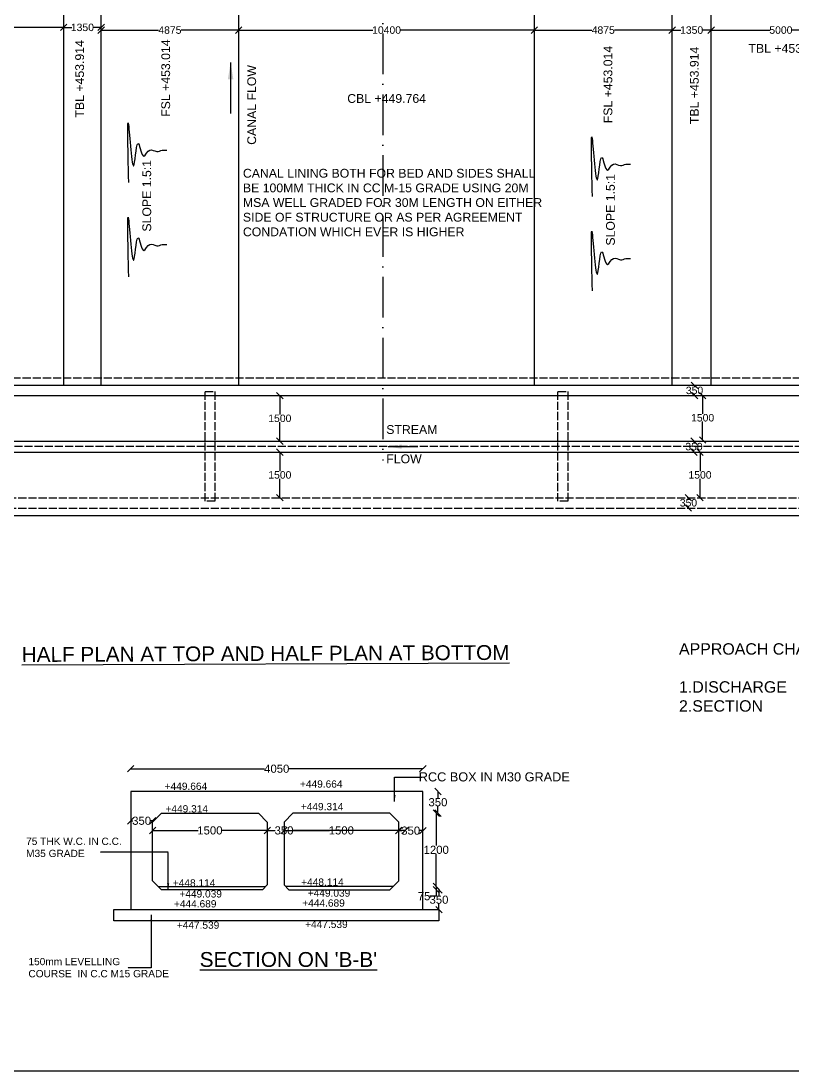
# Model space of a CAD drawing. Header units: millimetres. Extents: x 5124 to 6568637, y 2311 to 91879094.
# Drawn here: x 3718345 to 3729757, y 45930924 to 45946459 of the extents above; entities that cross this region are included whole.
import ezdxf

# ---------------------------------------------------------------- set-up
doc = ezdxf.new("R2010")
doc.units = ezdxf.units.MM
doc.header["$MEASUREMENT"] = 0
doc.linetypes.add('ACAD_ISO02W100', pattern=[15, 12, -3])
doc.linetypes.add('ACAD_ISO10W100', pattern=[18, 12, -3, 0, -3])
for name, color, linetype in [('DIMENSION', 7, 'Continuous'), ('DRAWING', 7, 'Continuous'), ('TEXT', 7, 'Continuous')]:
    doc.layers.add(name, color=color, linetype=linetype)
doc.styles.get("Standard").update_dxf_attribs({"font": 'arial.ttf', "height": 110})
doc.dimstyles.get("Standard").update_dxf_attribs({"dimtxt": 200, "dimasz": 110, "dimexe": 0.18, "dimexo": 0.0625, "dimgap": 0.09, "dimtad": 0, "dimtih": 1, "dimtoh": 1, "dimdec": 0, "dimzin": 0, "dimdsep": 46, "dimtxsty": 'Standard', "dimblk": 'OBLIQUE', "dimcen": 0.09, "dimse1": 1, "dimse2": 1, "dimadec": 0, "dimazin": 0, "dimtfac": 1, "dimtdec": 0, "dimtofl": 0, "dimtmove": 0, "dimatfit": 3, "dimfxl": 1, "dimtolj": 1, "dimtzin": 0, "dimarcsym": 0})

# ---------------------------------------------------------------- blocks, each defined once
blk = doc.blocks.new('_Oblique')
at = {"color": 0, "linetype": 'ByBlock', "lineweight": -2}
blk.add_line((-0.5, -0.5), (0.5, 0.5), dxfattribs=at)
blk = doc.blocks.new('*D73')
at = {"layer": 'Defpoints', "color": 0, "transparency": 16777216}
for p in [(3724292, 45935396), (3719968, 45935060), (3724292, 45935060)]:
    blk.add_point(p, dxfattribs=at)
at = {"layer": 'DIMENSION', "color": 0, "lineweight": -2, "transparency": 16777216}
for p, q in [((3719968, 45935396), (3721948, 45935396)), ((3724292, 45935396), (3722311, 45935396))]:
    blk.add_line(p, q, dxfattribs=at)
at = {"layer": 'DIMENSION', "color": 0, "lineweight": -2, "transparency": 16777216, "xscale": 95, "yscale": 95, "zscale": 95, "rotation": 180}
blk.add_blockref('_Oblique', (3719968, 45935396), dxfattribs=at)
at = {"layer": 'DIMENSION', "color": 0, "lineweight": -2, "transparency": 16777216, "xscale": 95, "yscale": 95, "zscale": 95}
blk.add_blockref('_Oblique', (3724292, 45935396), dxfattribs=at)
at = {"layer": 'DIMENSION', "color": 0, "transparency": 16777216, "insert": (3722130, 45935396), "char_height": 120, "attachment_point": 5}
blk.add_mtext('\\A1;4050', dxfattribs=at)
blk = doc.blocks.new('*D74')
at = {"layer": 'Defpoints', "color": 0, "transparency": 16777216}
for p in [(3719968, 45934626), (3719968, 45934626), (3720293, 45934626)]:
    blk.add_point(p, dxfattribs=at)
at = {"layer": 'DIMENSION', "color": 0, "lineweight": -2, "transparency": 16777216}
for p, q in [((3719968, 45934626), (3719998, 45934626)), ((3720293, 45934626), (3720263, 45934626))]:
    blk.add_line(p, q, dxfattribs=at)
at = {"layer": 'DIMENSION', "color": 0, "lineweight": -2, "transparency": 16777216, "xscale": 95, "yscale": 95, "zscale": 95, "rotation": 180}
blk.add_blockref('_Oblique', (3719968, 45934626), dxfattribs=at)
at = {"layer": 'DIMENSION', "color": 0, "lineweight": -2, "transparency": 16777216, "xscale": 95, "yscale": 95, "zscale": 95}
blk.add_blockref('_Oblique', (3720293, 45934626), dxfattribs=at)
at = {"layer": 'DIMENSION', "color": 0, "transparency": 16777216, "insert": (3720130, 45934626), "char_height": 120, "attachment_point": 5}
blk.add_mtext('\\A1;350', dxfattribs=at)
blk = doc.blocks.new('*D71')
at = {"layer": 'Defpoints', "color": 0, "transparency": 16777216}
for p in [(3721990, 45935839), (3720293, 45934483), (3721990, 45934483)]:
    blk.add_point(p, dxfattribs=at)
at = {"layer": 'DIMENSION', "color": 0, "lineweight": -2, "transparency": 16777216}
for p, q in [((3720293, 45934483), (3720968, 45934483)), ((3721990, 45934483), (3721315, 45934483))]:
    blk.add_line(p, q, dxfattribs=at)
at = {"layer": 'DIMENSION', "color": 0, "lineweight": -2, "transparency": 16777216, "xscale": 95, "yscale": 95, "zscale": 95, "rotation": 180}
blk.add_blockref('_Oblique', (3720293, 45934483), dxfattribs=at)
at = {"layer": 'DIMENSION', "color": 0, "lineweight": -2, "transparency": 16777216, "xscale": 95, "yscale": 95, "zscale": 95}
blk.add_blockref('_Oblique', (3721990, 45934483), dxfattribs=at)
at = {"layer": 'DIMENSION', "color": 0, "transparency": 16777216, "insert": (3721141, 45934483), "char_height": 120, "attachment_point": 5}
blk.add_mtext('\\A1;1500', dxfattribs=at)
blk = doc.blocks.new('*D75')
at = {"layer": 'Defpoints', "color": 0, "transparency": 16777216}
for p in [(3724031, 45935744), (3721990, 45934483), (3724031, 45934483)]:
    blk.add_point(p, dxfattribs=at)
at = {"layer": 'DIMENSION', "color": 0, "lineweight": -2, "transparency": 16777216}
for p, q in [((3721990, 45934483), (3722105, 45934483)), ((3724031, 45934483), (3722370, 45934483))]:
    blk.add_line(p, q, dxfattribs=at)
at = {"layer": 'DIMENSION', "color": 0, "lineweight": -2, "transparency": 16777216, "xscale": 95, "yscale": 95, "zscale": 95, "rotation": 180}
blk.add_blockref('_Oblique', (3721990, 45934483), dxfattribs=at)
at = {"layer": 'DIMENSION', "color": 0, "lineweight": -2, "transparency": 16777216, "xscale": 95, "yscale": 95, "zscale": 95}
blk.add_blockref('_Oblique', (3724031, 45934483), dxfattribs=at)
at = {"layer": 'DIMENSION', "color": 0, "transparency": 16777216, "insert": (3722238, 45934483), "char_height": 120, "attachment_point": 5}
blk.add_mtext('\\A1;350', dxfattribs=at)
blk = doc.blocks.new('*D72')
at = {"layer": 'Defpoints', "color": 0, "transparency": 16777216}
for p in [(3723935, 45935857), (3722238, 45934483), (3723935, 45934483)]:
    blk.add_point(p, dxfattribs=at)
at = {"layer": 'DIMENSION', "color": 0, "lineweight": -2, "transparency": 16777216}
for p, q in [((3722238, 45934483), (3722913, 45934483)), ((3723935, 45934483), (3723260, 45934483))]:
    blk.add_line(p, q, dxfattribs=at)
at = {"layer": 'DIMENSION', "color": 0, "lineweight": -2, "transparency": 16777216, "xscale": 95, "yscale": 95, "zscale": 95, "rotation": 180}
blk.add_blockref('_Oblique', (3722238, 45934483), dxfattribs=at)
at = {"layer": 'DIMENSION', "color": 0, "lineweight": -2, "transparency": 16777216, "xscale": 95, "yscale": 95, "zscale": 95}
blk.add_blockref('_Oblique', (3723935, 45934483), dxfattribs=at)
at = {"layer": 'DIMENSION', "color": 0, "transparency": 16777216, "insert": (3723086, 45934483), "char_height": 120, "attachment_point": 5}
blk.add_mtext('\\A1;1500', dxfattribs=at)
blk = doc.blocks.new('*D76')
at = {"layer": 'Defpoints', "color": 0, "transparency": 16777216}
for p in [(3724292, 45935804), (3723935, 45934483), (3724292, 45934480)]:
    blk.add_point(p, dxfattribs=at)
at = {"layer": 'DIMENSION', "color": 0, "lineweight": -2, "transparency": 16777216}
for p, q in [((3723935, 45934480), (3723981, 45934480)), ((3724292, 45934480), (3724246, 45934480))]:
    blk.add_line(p, q, dxfattribs=at)
at = {"layer": 'DIMENSION', "color": 0, "lineweight": -2, "transparency": 16777216, "xscale": 95, "yscale": 95, "zscale": 95, "rotation": 180}
blk.add_blockref('_Oblique', (3723935, 45934480), dxfattribs=at)
at = {"layer": 'DIMENSION', "color": 0, "lineweight": -2, "transparency": 16777216, "xscale": 95, "yscale": 95, "zscale": 95}
blk.add_blockref('_Oblique', (3724292, 45934480), dxfattribs=at)
at = {"layer": 'DIMENSION', "color": 0, "transparency": 16777216, "insert": (3724113, 45934480), "char_height": 120, "attachment_point": 5}
blk.add_mtext('\\A1;350', dxfattribs=at)
blk = doc.blocks.new('*D77')
at = {"layer": 'Defpoints', "color": 0, "transparency": 16777216}
for p in [(3723803, 45934739), (3723852, 45933654), (3724491, 45933654)]:
    blk.add_point(p, dxfattribs=at)
at = {"layer": 'DIMENSION', "color": 0, "lineweight": -2, "transparency": 16777216}
for p, q in [((3724491, 45934739), (3724491, 45934258)), ((3724491, 45933654), (3724491, 45934135))]:
    blk.add_line(p, q, dxfattribs=at)
at = {"layer": 'DIMENSION', "color": 0, "lineweight": -2, "transparency": 16777216, "xscale": 95, "yscale": 95, "zscale": 95}
for p, rotation in [((3724491, 45934739), 90), ((3724491, 45933654), 270)]:
    blk.add_blockref('_Oblique', p, dxfattribs=dict(at, rotation=rotation))
at = {"layer": 'DIMENSION', "color": 0, "transparency": 16777216, "insert": (3724491, 45934196), "char_height": 120, "attachment_point": 5}
blk.add_mtext('\\A1;1200', dxfattribs=at)
blk = doc.blocks.new('*D78')
at = {"layer": 'Defpoints', "color": 0, "transparency": 16777216}
for p in [(3723803, 45933605), (3723852, 45933654), (3724492, 45933605)]:
    blk.add_point(p, dxfattribs=at)
at = {"layer": 'DIMENSION', "color": 0, "lineweight": -2, "transparency": 16777216}
for p, q in [((3724492, 45933654), (3724492, 45933605)), ((3724492, 45933605), (3724492, 45933510)), ((3724492, 45933510), (3724397, 45933510))]:
    blk.add_line(p, q, dxfattribs=at)
at = {"layer": 'DIMENSION', "color": 0, "lineweight": -2, "transparency": 16777216, "xscale": 95, "yscale": 95, "zscale": 95}
for p, rotation in [((3724492, 45933654), 90), ((3724492, 45933605), 270)]:
    blk.add_blockref('_Oblique', p, dxfattribs=dict(at, rotation=rotation))
at = {"layer": 'DIMENSION', "color": 0, "transparency": 16777216, "insert": (3724311, 45933510), "char_height": 120, "attachment_point": 5}
blk.add_mtext('\\A1;75', dxfattribs=at)
blk = doc.blocks.new('*D79')
at = {"layer": 'Defpoints', "color": 0, "linetype": 'Continuous', "transparency": 16777216}
for p in [(3723803, 45935060), (3724516, 45935060), (3723803, 45934739)]:
    blk.add_point(p, dxfattribs=at)
at = {"layer": 'DRAWING', "color": 0, "linetype": 'Continuous', "lineweight": -2, "transparency": 16777216}
for p, q in [((3724516, 45935060), (3724516, 45934961)), ((3724516, 45934739), (3724516, 45934838))]:
    blk.add_line(p, q, dxfattribs=at)
at = {"layer": 'DRAWING', "color": 0, "linetype": 'Continuous', "lineweight": -2, "transparency": 16777216, "xscale": 95, "yscale": 95, "zscale": 95}
for p, rotation in [((3724516, 45935060), 90), ((3724516, 45934739), 270)]:
    blk.add_blockref('_Oblique', p, dxfattribs=dict(at, rotation=rotation))
at = {"layer": 'DRAWING', "color": 0, "linetype": 'Continuous', "transparency": 16777216, "insert": (3724516, 45934900), "char_height": 120, "attachment_point": 5}
blk.add_mtext('\\A1;350', dxfattribs=at)
blk = doc.blocks.new('*D80')
at = {"layer": 'Defpoints', "color": 0, "linetype": 'Continuous', "transparency": 16777216}
for p in [(3723803, 45933605), (3723803, 45933311), (3724531, 45933311)]:
    blk.add_point(p, dxfattribs=at)
at = {"layer": 'DRAWING', "color": 0, "linetype": 'Continuous', "lineweight": -2, "transparency": 16777216}
for p, q in [((3724531, 45933605), (3724531, 45933519)), ((3724531, 45933311), (3724531, 45933397))]:
    blk.add_line(p, q, dxfattribs=at)
at = {"layer": 'DRAWING', "color": 0, "linetype": 'Continuous', "lineweight": -2, "transparency": 16777216, "xscale": 95, "yscale": 95, "zscale": 95}
for p, rotation in [((3724531, 45933605), 90), ((3724531, 45933311), 270)]:
    blk.add_blockref('_Oblique', p, dxfattribs=dict(at, rotation=rotation))
at = {"layer": 'DRAWING', "color": 0, "linetype": 'Continuous', "transparency": 16777216, "insert": (3724531, 45933458), "char_height": 120, "attachment_point": 5}
blk.add_mtext('\\A1;350', dxfattribs=at)
blk = doc.blocks.new('*D143')
at = {"layer": 'Defpoints', "color": 0, "linetype": 'Continuous', "transparency": 16777216}
for p in [(3722176, 45940917), (3722176, 45940917), (3722176, 45940243)]:
    blk.add_point(p, dxfattribs=at)
at = {"layer": 'DIMENSION', "color": 0, "linetype": 'Continuous', "lineweight": -2, "transparency": 16777216}
for p, q in [((3722176, 45940917), (3722176, 45940636)), ((3722176, 45940243), (3722176, 45940523))]:
    blk.add_line(p, q, dxfattribs=at)
at = {"layer": 'DIMENSION', "color": 0, "linetype": 'Continuous', "lineweight": -2, "transparency": 16777216, "xscale": 95, "yscale": 95, "zscale": 95}
for p, rotation in [((3722176, 45940917), 90), ((3722176, 45940243), 270)]:
    blk.add_blockref('_Oblique', p, dxfattribs=dict(at, rotation=rotation))
at = {"layer": 'DIMENSION', "color": 0, "linetype": 'Continuous', "transparency": 16777216, "insert": (3722176, 45940580), "char_height": 110, "attachment_point": 5}
blk.add_mtext('\\A1;1500', dxfattribs=at)
blk = doc.blocks.new('*D144')
at = {"layer": 'Defpoints', "color": 0, "linetype": 'Continuous', "transparency": 16777216}
for p in [(3722176, 45940080), (3722176, 45939406), (3722176, 45939406)]:
    blk.add_point(p, dxfattribs=at)
at = {"layer": 'DIMENSION', "color": 0, "linetype": 'Continuous', "lineweight": -2, "transparency": 16777216}
for p, q in [((3722176, 45940080), (3722176, 45939800)), ((3722176, 45939406), (3722176, 45939687))]:
    blk.add_line(p, q, dxfattribs=at)
at = {"layer": 'DIMENSION', "color": 0, "linetype": 'Continuous', "lineweight": -2, "transparency": 16777216, "xscale": 95, "yscale": 95, "zscale": 95}
for p, rotation in [((3722176, 45940080), 90), ((3722176, 45939406), 270)]:
    blk.add_blockref('_Oblique', p, dxfattribs=dict(at, rotation=rotation))
at = {"layer": 'DIMENSION', "color": 0, "linetype": 'Continuous', "transparency": 16777216, "insert": (3722176, 45939743), "char_height": 110, "attachment_point": 5}
blk.add_mtext('\\A1;1500', dxfattribs=at)
blk = doc.blocks.new('*D145')
at = {"layer": 'Defpoints', "color": 0, "linetype": 'Continuous', "transparency": 16777216}
for p in [(3728314, 45941070), (3728358, 45941070), (3728358, 45940917)]:
    blk.add_point(p, dxfattribs=at)
at = {"layer": 'DIMENSION', "color": 0, "linetype": 'Continuous', "lineweight": -2, "transparency": 16777216}
for p, q in [((3728314, 45941070), (3728314, 45941049)), ((3728314, 45940917), (3728314, 45940937))]:
    blk.add_line(p, q, dxfattribs=at)
at = {"layer": 'DIMENSION', "color": 0, "linetype": 'Continuous', "lineweight": -2, "transparency": 16777216, "xscale": 95, "yscale": 95, "zscale": 95}
for p, rotation in [((3728314, 45941070), 90), ((3728314, 45940917), 270)]:
    blk.add_blockref('_Oblique', p, dxfattribs=dict(at, rotation=rotation))
at = {"layer": 'DIMENSION', "color": 0, "linetype": 'Continuous', "transparency": 16777216, "insert": (3728314, 45940993), "char_height": 110, "attachment_point": 5}
blk.add_mtext('\\A1;350', dxfattribs=at)
blk = doc.blocks.new('*D146')
at = {"layer": 'Defpoints', "color": 0, "linetype": 'Continuous', "transparency": 16777216}
for p in [(3728436, 45940917), (3728434, 45940260), (3728435, 45940260)]:
    blk.add_point(p, dxfattribs=at)
at = {"layer": 'DIMENSION', "color": 0, "linetype": 'Continuous', "lineweight": -2, "transparency": 16777216}
for p, q in [((3728434, 45940917), (3728434, 45940645)), ((3728434, 45940260), (3728434, 45940532))]:
    blk.add_line(p, q, dxfattribs=at)
at = {"layer": 'DIMENSION', "color": 0, "linetype": 'Continuous', "lineweight": -2, "transparency": 16777216, "xscale": 95, "yscale": 95, "zscale": 95}
for p, rotation in [((3728434, 45940917), 90), ((3728434, 45940260), 270)]:
    blk.add_blockref('_Oblique', p, dxfattribs=dict(at, rotation=rotation))
at = {"layer": 'DIMENSION', "color": 0, "linetype": 'Continuous', "transparency": 16777216, "insert": (3728434, 45940588), "char_height": 110, "attachment_point": 5}
blk.add_mtext('\\A1;1500', dxfattribs=at)
blk = doc.blocks.new('*D147')
at = {"layer": 'Defpoints', "color": 0, "linetype": 'Continuous', "transparency": 16777216}
for p in [(3728306, 45940243), (3728306, 45940243), (3728306, 45940080)]:
    blk.add_point(p, dxfattribs=at)
at = {"layer": 'DIMENSION', "color": 0, "linetype": 'Continuous', "lineweight": -2, "transparency": 16777216}
for p, q in [((3728306, 45940243), (3728306, 45940218)), ((3728306, 45940080), (3728306, 45940105))]:
    blk.add_line(p, q, dxfattribs=at)
at = {"layer": 'DIMENSION', "color": 0, "linetype": 'Continuous', "lineweight": -2, "transparency": 16777216, "xscale": 95, "yscale": 95, "zscale": 95}
for p, rotation in [((3728306, 45940243), 90), ((3728306, 45940080), 270)]:
    blk.add_blockref('_Oblique', p, dxfattribs=dict(at, rotation=rotation))
at = {"layer": 'DIMENSION', "color": 0, "linetype": 'Continuous', "transparency": 16777216, "insert": (3728306, 45940162), "char_height": 110, "attachment_point": 5}
blk.add_mtext('\\A1;350', dxfattribs=at)
blk = doc.blocks.new('*D148')
at = {"layer": 'Defpoints', "color": 0, "linetype": 'Continuous', "transparency": 16777216}
for p in [(3728409, 45940080), (3728395, 45939406), (3728437, 45939406)]:
    blk.add_point(p, dxfattribs=at)
at = {"layer": 'DIMENSION', "color": 0, "linetype": 'Continuous', "lineweight": -2, "transparency": 16777216}
for p, q in [((3728395, 45940080), (3728395, 45939800)), ((3728395, 45939406), (3728395, 45939687))]:
    blk.add_line(p, q, dxfattribs=at)
at = {"layer": 'DIMENSION', "color": 0, "linetype": 'Continuous', "lineweight": -2, "transparency": 16777216, "xscale": 95, "yscale": 95, "zscale": 95}
for p, rotation in [((3728395, 45940080), 90), ((3728395, 45939406), 270)]:
    blk.add_blockref('_Oblique', p, dxfattribs=dict(at, rotation=rotation))
at = {"layer": 'DIMENSION', "color": 0, "linetype": 'Continuous', "transparency": 16777216, "insert": (3728395, 45939743), "char_height": 110, "attachment_point": 5}
blk.add_mtext('\\A1;1500', dxfattribs=at)
blk = doc.blocks.new('*D149')
at = {"layer": 'Defpoints', "color": 0, "linetype": 'Continuous', "transparency": 16777216}
for p in [(3728224, 45939406), (3728224, 45939406), (3728224, 45939253)]:
    blk.add_point(p, dxfattribs=at)
at = {"layer": 'DIMENSION', "color": 0, "linetype": 'Continuous', "lineweight": -2, "transparency": 16777216}
for p, q in [((3728224, 45939406), (3728224, 45939386)), ((3728224, 45939253), (3728224, 45939274))]:
    blk.add_line(p, q, dxfattribs=at)
at = {"layer": 'DIMENSION', "color": 0, "linetype": 'Continuous', "lineweight": -2, "transparency": 16777216, "xscale": 95, "yscale": 95, "zscale": 95}
for p, rotation in [((3728224, 45939406), 90), ((3728224, 45939253), 270)]:
    blk.add_blockref('_Oblique', p, dxfattribs=dict(at, rotation=rotation))
at = {"layer": 'DIMENSION', "color": 0, "linetype": 'Continuous', "transparency": 16777216, "insert": (3728224, 45939330), "char_height": 110, "attachment_point": 5}
blk.add_mtext('\\A1;350', dxfattribs=at)
blk = doc.blocks.new('*D205')
at = {"layer": 'Defpoints', "color": 0, "linetype": 'Continuous', "transparency": 16777216}
for p in [(3715631, 45946364), (3718977, 45946364), (3718977, 45946364)]:
    blk.add_point(p, dxfattribs=at)
at = {"layer": 'DIMENSION', "color": 0, "linetype": 'Continuous', "lineweight": -2, "transparency": 16777216}
for p, q in [((3715631, 45946364), (3717140, 45946364)), ((3718977, 45946364), (3717469, 45946364))]:
    blk.add_line(p, q, dxfattribs=at)
at = {"layer": 'DIMENSION', "color": 0, "linetype": 'Continuous', "lineweight": -2, "transparency": 16777216, "xscale": 95, "yscale": 95, "zscale": 95, "rotation": 180}
blk.add_blockref('_Oblique', (3715631, 45946364), dxfattribs=at)
at = {"layer": 'DIMENSION', "color": 0, "linetype": 'Continuous', "lineweight": -2, "transparency": 16777216, "xscale": 95, "yscale": 95, "zscale": 95}
blk.add_blockref('_Oblique', (3718977, 45946364), dxfattribs=at)
at = {"layer": 'DIMENSION', "color": 0, "linetype": 'Continuous', "transparency": 16777216, "insert": (3717304, 45946364), "char_height": 110, "attachment_point": 5}
blk.add_mtext('\\A1;8925', dxfattribs=at)
blk = doc.blocks.new('*D206')
at = {"layer": 'Defpoints', "color": 0, "linetype": 'Continuous', "transparency": 16777216}
for p in [(3718977, 45946364), (3719531, 45946364), (3719531, 45946364)]:
    blk.add_point(p, dxfattribs=at)
at = {"layer": 'DIMENSION', "color": 0, "linetype": 'Continuous', "lineweight": -2, "transparency": 16777216}
for p, q in [((3718977, 45946364), (3719095, 45946364)), ((3719531, 45946364), (3719413, 45946364))]:
    blk.add_line(p, q, dxfattribs=at)
at = {"layer": 'DIMENSION', "color": 0, "linetype": 'Continuous', "lineweight": -2, "transparency": 16777216, "xscale": 95, "yscale": 95, "zscale": 95, "rotation": 180}
blk.add_blockref('_Oblique', (3718977, 45946364), dxfattribs=at)
at = {"layer": 'DIMENSION', "color": 0, "linetype": 'Continuous', "lineweight": -2, "transparency": 16777216, "xscale": 95, "yscale": 95, "zscale": 95}
blk.add_blockref('_Oblique', (3719531, 45946364), dxfattribs=at)
at = {"layer": 'DIMENSION', "color": 0, "linetype": 'Continuous', "transparency": 16777216, "insert": (3719254, 45946364), "char_height": 110, "attachment_point": 5}
blk.add_mtext('\\A1;1350', dxfattribs=at)
blk = doc.blocks.new('*D208')
at = {"layer": 'Defpoints', "color": 0, "linetype": 'Continuous', "transparency": 16777216}
for p in [(3719531, 45946364), (3721567, 45946364), (3721567, 45946324)]:
    blk.add_point(p, dxfattribs=at)
at = {"layer": 'DIMENSION', "color": 0, "linetype": 'Continuous', "lineweight": -2, "transparency": 16777216}
for p, q in [((3719531, 45946324), (3720382, 45946324)), ((3721567, 45946324), (3720716, 45946324))]:
    blk.add_line(p, q, dxfattribs=at)
at = {"layer": 'DIMENSION', "color": 0, "linetype": 'Continuous', "lineweight": -2, "transparency": 16777216, "xscale": 95, "yscale": 95, "zscale": 95, "rotation": 180}
blk.add_blockref('_Oblique', (3719531, 45946324), dxfattribs=at)
at = {"layer": 'DIMENSION', "color": 0, "linetype": 'Continuous', "lineweight": -2, "transparency": 16777216, "xscale": 95, "yscale": 95, "zscale": 95}
blk.add_blockref('_Oblique', (3721567, 45946324), dxfattribs=at)
at = {"layer": 'DIMENSION', "color": 0, "linetype": 'Continuous', "transparency": 16777216, "insert": (3720549, 45946324), "char_height": 110, "attachment_point": 5}
blk.add_mtext('\\A1;4875', dxfattribs=at)
blk = doc.blocks.new('*D209')
at = {"layer": 'Defpoints', "color": 0, "linetype": 'Continuous', "transparency": 16777216}
for p in [(3721567, 45946324), (3725944, 45946324), (3725944, 45946324)]:
    blk.add_point(p, dxfattribs=at)
at = {"layer": 'DIMENSION', "color": 0, "linetype": 'Continuous', "lineweight": -2, "transparency": 16777216}
for p, q in [((3721567, 45946324), (3723554, 45946324)), ((3725944, 45946324), (3723957, 45946324))]:
    blk.add_line(p, q, dxfattribs=at)
at = {"layer": 'DIMENSION', "color": 0, "linetype": 'Continuous', "lineweight": -2, "transparency": 16777216, "xscale": 95, "yscale": 95, "zscale": 95, "rotation": 180}
blk.add_blockref('_Oblique', (3721567, 45946324), dxfattribs=at)
at = {"layer": 'DIMENSION', "color": 0, "linetype": 'Continuous', "lineweight": -2, "transparency": 16777216, "xscale": 95, "yscale": 95, "zscale": 95}
blk.add_blockref('_Oblique', (3725944, 45946324), dxfattribs=at)
at = {"layer": 'DIMENSION', "color": 0, "linetype": 'Continuous', "transparency": 16777216, "insert": (3723756, 45946324), "char_height": 110, "attachment_point": 5}
blk.add_mtext('\\A1;10400', dxfattribs=at)
blk = doc.blocks.new('*D211')
at = {"layer": 'Defpoints', "color": 0, "linetype": 'Continuous', "transparency": 16777216}
for p in [(3725944, 45946324), (3727983, 45946324), (3727983, 45946324)]:
    blk.add_point(p, dxfattribs=at)
at = {"layer": 'DIMENSION', "color": 0, "linetype": 'Continuous', "lineweight": -2, "transparency": 16777216}
for p, q in [((3725944, 45946324), (3726796, 45946324)), ((3727983, 45946324), (3727130, 45946324))]:
    blk.add_line(p, q, dxfattribs=at)
at = {"layer": 'DIMENSION', "color": 0, "linetype": 'Continuous', "lineweight": -2, "transparency": 16777216, "xscale": 95, "yscale": 95, "zscale": 95, "rotation": 180}
blk.add_blockref('_Oblique', (3725944, 45946324), dxfattribs=at)
at = {"layer": 'DIMENSION', "color": 0, "linetype": 'Continuous', "lineweight": -2, "transparency": 16777216, "xscale": 95, "yscale": 95, "zscale": 95}
blk.add_blockref('_Oblique', (3727983, 45946324), dxfattribs=at)
at = {"layer": 'DIMENSION', "color": 0, "linetype": 'Continuous', "transparency": 16777216, "insert": (3726963, 45946324), "char_height": 110, "attachment_point": 5}
blk.add_mtext('\\A1;4875', dxfattribs=at)
blk = doc.blocks.new('*D212')
at = {"layer": 'Defpoints', "color": 0, "linetype": 'Continuous', "transparency": 16777216}
for p in [(3727983, 45946324), (3728560, 45946324), (3728560, 45946324)]:
    blk.add_point(p, dxfattribs=at)
at = {"layer": 'DIMENSION', "color": 0, "linetype": 'Continuous', "lineweight": -2, "transparency": 16777216}
for p, q in [((3727983, 45946324), (3728113, 45946324)), ((3728560, 45946324), (3728430, 45946324))]:
    blk.add_line(p, q, dxfattribs=at)
at = {"layer": 'DIMENSION', "color": 0, "linetype": 'Continuous', "lineweight": -2, "transparency": 16777216, "xscale": 95, "yscale": 95, "zscale": 95, "rotation": 180}
blk.add_blockref('_Oblique', (3727983, 45946324), dxfattribs=at)
at = {"layer": 'DIMENSION', "color": 0, "linetype": 'Continuous', "lineweight": -2, "transparency": 16777216, "xscale": 95, "yscale": 95, "zscale": 95}
blk.add_blockref('_Oblique', (3728560, 45946324), dxfattribs=at)
at = {"layer": 'DIMENSION', "color": 0, "linetype": 'Continuous', "transparency": 16777216, "insert": (3728271, 45946324), "char_height": 110, "attachment_point": 5}
blk.add_mtext('\\A1;1350', dxfattribs=at)
blk = doc.blocks.new('*D213')
at = {"layer": 'Defpoints', "color": 0, "linetype": 'Continuous', "transparency": 16777216}
for p in [(3728560, 45946324), (3730624, 45946324), (3730624, 45946324)]:
    blk.add_point(p, dxfattribs=at)
at = {"layer": 'DIMENSION', "color": 0, "linetype": 'Continuous', "lineweight": -2, "transparency": 16777216}
for p, q in [((3728560, 45946324), (3729428, 45946324)), ((3730624, 45946324), (3729756, 45946324))]:
    blk.add_line(p, q, dxfattribs=at)
at = {"layer": 'DIMENSION', "color": 0, "linetype": 'Continuous', "lineweight": -2, "transparency": 16777216, "xscale": 95, "yscale": 95, "zscale": 95, "rotation": 180}
blk.add_blockref('_Oblique', (3728560, 45946324), dxfattribs=at)
at = {"layer": 'DIMENSION', "color": 0, "linetype": 'Continuous', "lineweight": -2, "transparency": 16777216, "xscale": 95, "yscale": 95, "zscale": 95}
blk.add_blockref('_Oblique', (3730624, 45946324), dxfattribs=at)
at = {"layer": 'DIMENSION', "color": 0, "linetype": 'Continuous', "transparency": 16777216, "insert": (3729592, 45946324), "char_height": 110, "attachment_point": 5}
blk.add_mtext('\\A1;5000', dxfattribs=at)

msp = doc.modelspace()

# ---------------------------------------------------------------- linework, layer by layer
at = {"layer": 'DIMENSION', "linetype": 'Continuous'}
for points in [[(3718977.5, 45941069.6), (3718977.5, 45948661.5)], [(3719530.9, 45941069.6), (3719530.9, 45948661.5)], [(3721567.4, 45941069.6), (3721567.4, 45948661.5)], [(3725943.6, 45941069.6), (3725943.6, 45948661.5)], [(3727982.8, 45941069.6), (3727982.8, 45948661.5)], [(3728560.1, 45941069.6), (3728560.1, 45948661.5)]]:
    msp.add_lwpolyline(points, dxfattribs=at)
at = {"layer": 'DRAWING', "linetype": 'Continuous'}
msp.add_lwpolyline([(3749514, 45956239.3), (3702628.7, 45956239.3), (3702628.7, 45930924.2), (3749514, 45930924.2)], close=True, dxfattribs=at)
at = {"layer": 'DRAWING', "linetype": 'ACAD_ISO10W100', "ltscale": 50}
msp.add_lwpolyline([(3723701.7, 45953473.2), (3723701.7, 45939954.4)], dxfattribs=at)
at = {"layer": 'DRAWING', "linetype": 'ACAD_ISO02W100', "ltscale": 10}
for points in [[(3714319.5, 45941180), (3730758.5, 45941180)], [(3740866.5, 45940161.5), (3703237.3, 45940161.5)], [(3713505, 45939406.2), (3731944.4, 45939406.2)], [(3713505, 45939253.4), (3731944.4, 45939253.4)]]:
    msp.add_lwpolyline(points, dxfattribs=at)
at = {"layer": 'DRAWING', "linetype": 'Continuous'}
for points in [[(3713505, 45941069.6), (3731944.4, 45941069.6)], [(3713505, 45940916.9), (3731944.4, 45940916.9)], [(3713505, 45940242.6), (3731944.4, 45940242.6)], [(3713505, 45940080.5), (3731944.4, 45940080.5)], [(3714319.5, 45939143), (3730758.5, 45939143)], [(3721990, 45933680), (3721920, 45933605)], [(3722237.9, 45933679.1), (3722307.6, 45933605)]]:
    msp.add_lwpolyline(points, dxfattribs=at)
at = {"layer": 'DRAWING', "linetype": 'ACAD_ISO02W100', "ltscale": 10}
for points in [[(3721071.1, 45940976.1), (3721216.4, 45940976.1), (3721216.4, 45939354.7), (3721071.1, 45939354.7)], [(3726292.5, 45940976.1), (3726437.9, 45940976.1), (3726437.9, 45939354.7), (3726292.5, 45939354.7)]]:
    msp.add_lwpolyline(points, close=True, dxfattribs=at)
at = {"layer": 'DRAWING'}
for points in [[(3719968.2, 45933311.2), (3724291.7, 45933311.2), (3724291.7, 45935060), (3719968.2, 45935060)], [(3719718.1, 45933311.2), (3724531.1, 45933311.2), (3724531.1, 45933147.5), (3719718.1, 45933147.5)]]:
    msp.add_lwpolyline(points, close=True, dxfattribs=at)
for points in [[(3721920, 45933605), (3720424.8, 45933605), (3720292.8, 45933737), (3720292.8, 45934607.4), (3720424.8, 45934739.3), (3721858.1, 45934739.3), (3721990, 45934607.4), (3721990, 45933680)], [(3722307.6, 45933605), (3723803.1, 45933605), (3723935.1, 45933737), (3723935.1, 45934607.4), (3723803.1, 45934739.3), (3722369.8, 45934739.3), (3722237.9, 45934607.4), (3722237.9, 45933679.1)], [(3720376.2, 45933653.6), (3721965.4, 45933653.6)], [(3723851.7, 45933653.6), (3722261.8, 45933653.6)]]:
    msp.add_lwpolyline(points, dxfattribs=at)
for points in [[(3719939.4, 45944069.5), (3719939.4, 45944893), (3720020.4, 45944336), (3720084.9, 45944643), (3720165.4, 45944461), (3720250.4, 45944550), (3720354.9, 45944529.5), (3720435.9, 45944546), (3720504.9, 45944546)], [(3726802.1, 45943862.3), (3726802.1, 45944685.8), (3726883.1, 45944128.8), (3726947.6, 45944435.8), (3727028.1, 45944253.8), (3727113.1, 45944342.8), (3727217.6, 45944322.3), (3727298.6, 45944338.8), (3727367.6, 45944338.8)], [(3719939.4, 45942674), (3719939.4, 45943497.5), (3720020.4, 45942940.5), (3720084.9, 45943247.5), (3720165.4, 45943065.5), (3720250.4, 45943154.5), (3720354.9, 45943134), (3720435.9, 45943150.5), (3720504.9, 45943150.5)], [(3726802.1, 45942466.8), (3726802.1, 45943290.3), (3726883.1, 45942733.3), (3726947.6, 45943040.3), (3727028.1, 45942858.3), (3727113.1, 45942947.3), (3727217.6, 45942926.8), (3727298.6, 45942943.3), (3727367.6, 45942943.3)]]:
    msp.add_spline(points, degree=3, dxfattribs=at)

# ---------------------------------------------------------------- texts
at = {"layer": 'Defpoints', "linetype": 'Continuous', "insert": (3721629.5, 45944271.4), "char_height": 130, "width": 4454.425, "attachment_point": 1}
msp.add_mtext('CANAL LINING BOTH FOR BED AND SIDES SHALL BE 100MM THICK IN CC M-15 GRADE USING 20M MSA WELL GRADED FOR 30M LENGTH ON EITHER SIDE OF STRUCTURE OR AS PER AGREEMENT CONDATION WHICH EVER IS HIGHER', dxfattribs=at)
at = {"layer": 'DIMENSION', "attachment_point": 1}
for s, insert, char_height, width in [('RCC BOX IN M30 GRADE', (3724232.3, 45935343.1), 134.568, 2282.061), ('+449.664', (3720471.4, 45935191), 107.29, 1411.698), ('+449.664', (3722474.5, 45935224.1), 107.29, 1411.698), ('+449.314', (3720483.5, 45934856.6), 107.29, 623.615), ('+449.314', (3722486.5, 45934889.7), 107.29, 623.615), ('75 THK W.C. IN C.C. M35 GRADE', (3718420.5, 45934376.1), 107.294, 1411.698), ('+448.114', (3720592, 45933760.4), 107.29, 1411.698), ('+448.114', (3722491.7, 45933772.5), 107.29, 1411.698), ('+449.039', (3720689.6, 45933598.3), 107.29, 1411.698), ('+449.039', (3722589.3, 45933610.4), 107.29, 1411.698), ('+444.689', (3720608.7, 45933451.5), 107.29, 1411.698), ('+444.689', (3722508.4, 45933463.6), 107.29, 1411.698), ('+447.539', (3720650.8, 45933136), 107.29, 1411.698), ('+447.539', (3722550.6, 45933148.1), 107.29, 1411.698), ('150mm LEVELLING \\PCOURSE  IN C.C M15 GRADE', (3718454.8, 45932596.9), 107.294, 2229.792)]:
    msp.add_mtext(s, dxfattribs=dict(at, insert=insert, char_height=char_height, width=width))
at = {"layer": 'DRAWING', "linetype": 'Continuous', "insert": (3723751.4, 45940479.5), "char_height": 130, "width": 533.151, "attachment_point": 1}
msp.add_mtext('STREAM\\P \\PFLOW', dxfattribs=at)
at = {"layer": 'TEXT'}
for s, height, rotation, p in [('TBL +453.914', 130, 90, (3719277.6, 45945030.7)), ('FSL +453.014', 130, 90, (3720551.9, 45945041.1)), ('FSL +453.014', 130, 90, (3727097.3, 45944946)), ('TBL +453.914', 130, 90, (3728375.8, 45944933.3)), ('CANAL FLOW', 130, 90, (3721824.4, 45944627.1)), ('SLOPE 1.5:1', 130, 90, (3720271.5, 45943342.9)), ('SLOPE 1.5:1', 130, 90, (3727134.2, 45943135.7)), ('%%UHALF PLAN AT TOP AND HALF PLAN AT BOTTOM', 219.326, 0.25076, (3718357, 45936975.5))]:
    msp.add_text(s, height=height, rotation=rotation, dxfattribs=at).set_placement(p)
for s, height, p in [('TBL +453.914', 130, (3729112.5, 45945988.5)), ('CBL +449.764', 130, (3723173.8, 45945247.8)), ("%%USECTION ON 'B-B'", 220, (3720989.6, 45932464.1))]:
    msp.add_text(s, height=height, dxfattribs=at).set_placement(p)
at = {"layer": 'TEXT', "insert": (3728084, 45937252.9), "char_height": 168.676, "width": 5702.993, "attachment_point": 1}
msp.add_mtext('APPROACH CHANNEL\\P\\P1.DISCHARGE^I:12.269 CUMECS\\P2.SECTION^I^I:10.00M * 0.860M', dxfattribs=at)

# ---------------------------------------------------------------- dimensions: what is measured, and where the dimension line sits
at = {"layer": 'DIMENSION', "linetype": 'Continuous'}
for base, p1, p2, text, picture, middle in [((3718977.5, 45946363.7), (3715631.4, 45946363.7), (3718977.5, 45946363.7), '8925', '*D205', (3717304.5, 45946363.7)), ((3719530.9, 45946363.7), (3718977.5, 45946363.7), (3719530.9, 45946363.7), '1350', '*D206', (3719254.2, 45946363.7)), ((3721567.4, 45946323.6), (3719530.9, 45946363.7), (3721567.4, 45946363.7), '4875', '*D208', (3720549.2, 45946323.6)), ((3725943.6, 45946323.6), (3721567.4, 45946323.6), (3725943.6, 45946323.6), '10400', '*D209', (3723755.5, 45946323.6)), ((3727982.8, 45946323.6), (3725943.6, 45946323.6), (3727982.8, 45946323.6), '4875', '*D211', (3726963.2, 45946323.6)), ((3728560.1, 45946323.6), (3727982.8, 45946323.6), (3728560.1, 45946323.6), '1350', '*D212', (3728271.5, 45946323.6)), ((3730623.9, 45946323.6), (3728560.1, 45946323.6), (3730623.9, 45946323.6), '5000', '*D213', (3729592, 45946323.6))]:
    dim = msp.add_linear_dim(base=base, p1=p1, p2=p2, text=text, dimstyle='Standard', override={"dimasz": 95, "dimarcsym": 1}, dxfattribs=at)
    dim.commit()
    dim.dimension.update_dxf_attribs({"geometry": picture, "text_midpoint": middle})
for base, p1, p2, text, picture, middle in [((3728314, 45941069.6), (3728357.5, 45940916.9), (3728357.5, 45941069.6), '350', '*D145', (3728314, 45940993.2)), ((3722176, 45940916.9), (3722176, 45940242.6), (3722176, 45940916.9), '1500', '*D143', (3722176, 45940579.7)), ((3728433.7, 45940259.9), (3728436.4, 45940916.9), (3728435.4, 45940259.9), '1500', '*D146', (3728433.7, 45940588.4)), ((3728306.1, 45940242.6), (3728306.1, 45940080.5), (3728306.1, 45940242.6), '350', '*D147', (3728306.1, 45940161.5)), ((3722176, 45939406.2), (3722176, 45940080.5), (3722176, 45939406.2), '1500', '*D144', (3722176, 45939743.3)), ((3728395.4, 45939406.2), (3728408.9, 45940080.5), (3728437.4, 45939406.2), '1500', '*D148', (3728395.4, 45939743.3)), ((3728224.3, 45939406.2), (3728224.3, 45939253.4), (3728224.3, 45939406.2), '350', '*D149', (3728224.3, 45939329.8))]:
    dim = msp.add_linear_dim(base=base, p1=p1, p2=p2, angle=90, text=text, dimstyle='Standard', override={"dimasz": 95, "dimarcsym": 1}, dxfattribs=at)
    dim.commit()
    dim.dimension.update_dxf_attribs({"geometry": picture, "text_midpoint": middle})
at = {"layer": 'DIMENSION'}
for base, p1, p2, text, picture, middle in [((3721990, 45934482.5), (3720292.8, 45934482.5), (3721990, 45935838.8), '1500', '*D71', (3721141.4, 45934482.5)), ((3723935.1, 45934482.5), (3722237.9, 45934482.5), (3723935.1, 45935857.4), '1500', '*D72', (3723086.5, 45934482.5)), ((3724291.7, 45934480.3), (3723935.1, 45934482.5), (3724291.7, 45935803.8), '350', '*D76', (3724113.4, 45934480.3)), ((3724291.7, 45935396.5), (3719968.2, 45935060), (3724291.7, 45935060), '4050', '*D73', (3722129.9, 45935396.5)), ((3719968.2, 45934626.3), (3720292.8, 45934626.3), (3719968.2, 45934626.3), '350', '*D74', (3720130.5, 45934626.3))]:
    dim = msp.add_linear_dim(base=base, p1=p1, p2=p2, text=text, dimstyle='Standard', override={"dimasz": 95, "dimarcsym": 1}, dxfattribs=at)
    dim.commit()
    dim.dimension.update_dxf_attribs({"geometry": picture, "text_midpoint": middle})
dim = msp.add_linear_dim(base=(3724030.6, 45934482.5), p1=(3721990, 45934482.5), p2=(3724030.6, 45935744), text='350', dimstyle='Standard', override={"dimasz": 95, "dimarcsym": 1}, dxfattribs=at)
dim.commit()
dim.dimension.update_dxf_attribs({"geometry": '*D75', "text_midpoint": (3722237.9, 45934482.5), "dimtype": 160})
dim = msp.add_linear_dim(base=(3724490.8, 45933653.6), p1=(3723803.1, 45934739.3), p2=(3723851.7, 45933653.6), angle=90, text='1200', dimstyle='Standard', override={"dimasz": 95, "dimarcsym": 1}, dxfattribs=at)
dim.commit()
dim.dimension.update_dxf_attribs({"geometry": '*D77', "text_midpoint": (3724490.8, 45934196.5), "dimtype": 160})
dim = msp.add_linear_dim(base=(3724492.4, 45933605), p1=(3723851.7, 45933653.6), p2=(3723803.1, 45933605), angle=90, text='75', dimstyle='Standard', override={"dimasz": 95, "dimarcsym": 1}, dxfattribs=at)
dim.commit()
dim.dimension.update_dxf_attribs({"geometry": '*D78', "text_midpoint": (3724311.4, 45933510)})
at = {"layer": 'DRAWING', "linetype": 'Continuous'}
for base, p1, p2, picture, middle in [((3724515.5, 45935060), (3723803.1, 45934739.3), (3723803.1, 45935060), '*D79', (3724515.5, 45934899.7)), ((3724531.1, 45933311.2), (3723803.1, 45933605), (3723803.1, 45933311.2), '*D80', (3724531.1, 45933458.1))]:
    dim = msp.add_linear_dim(base=base, p1=p1, p2=p2, angle=90, text='350', dimstyle='Standard', override={"dimasz": 95, "dimarcsym": 1}, dxfattribs=at)
    dim.commit()
    dim.dimension.update_dxf_attribs({"geometry": picture, "text_midpoint": middle})

# ---------------------------------------------------------------- leaders
at = {"layer": 'DIMENSION', "linetype": 'ACAD_ISO02W100'}
for points in [[(3723873.7, 45934913.2), (3723873.7, 45935270.1), (3724275.6, 45935270.1)], [(3720522.7, 45933605), (3720522.7, 45934163), (3719516.6, 45934163)], [(3720273.5, 45933236), (3720273.5, 45932452.5), (3719928.3, 45932452.5)]]:
    msp.add_leader(points, dimstyle='Standard', override={"dimasz": 95, "dimgap": 0.09, "dimtad": 0, "dimarcsym": 1}, dxfattribs=at)
at = {"layer": 'DRAWING', "linetype": 'Continuous'}
msp.add_leader([(3721447.4, 45945845.8), (3721447.4, 45945092)], dimstyle='Standard', override={"dimasz": 250, "dimgap": 0.09, "dimtad": 0, "dimarcsym": 1}, dxfattribs=at)
at = {"layer": 'DRAWING'}
msp.add_leader([(3723780.2, 45940161.7), (3724220.7, 45940161.7)], dimstyle='Standard', override={"dimasz": 200, "dimgap": 0.09, "dimtad": 0, "dimarcsym": 1}, dxfattribs=at)

doc.saveas('drawing.dxf')
